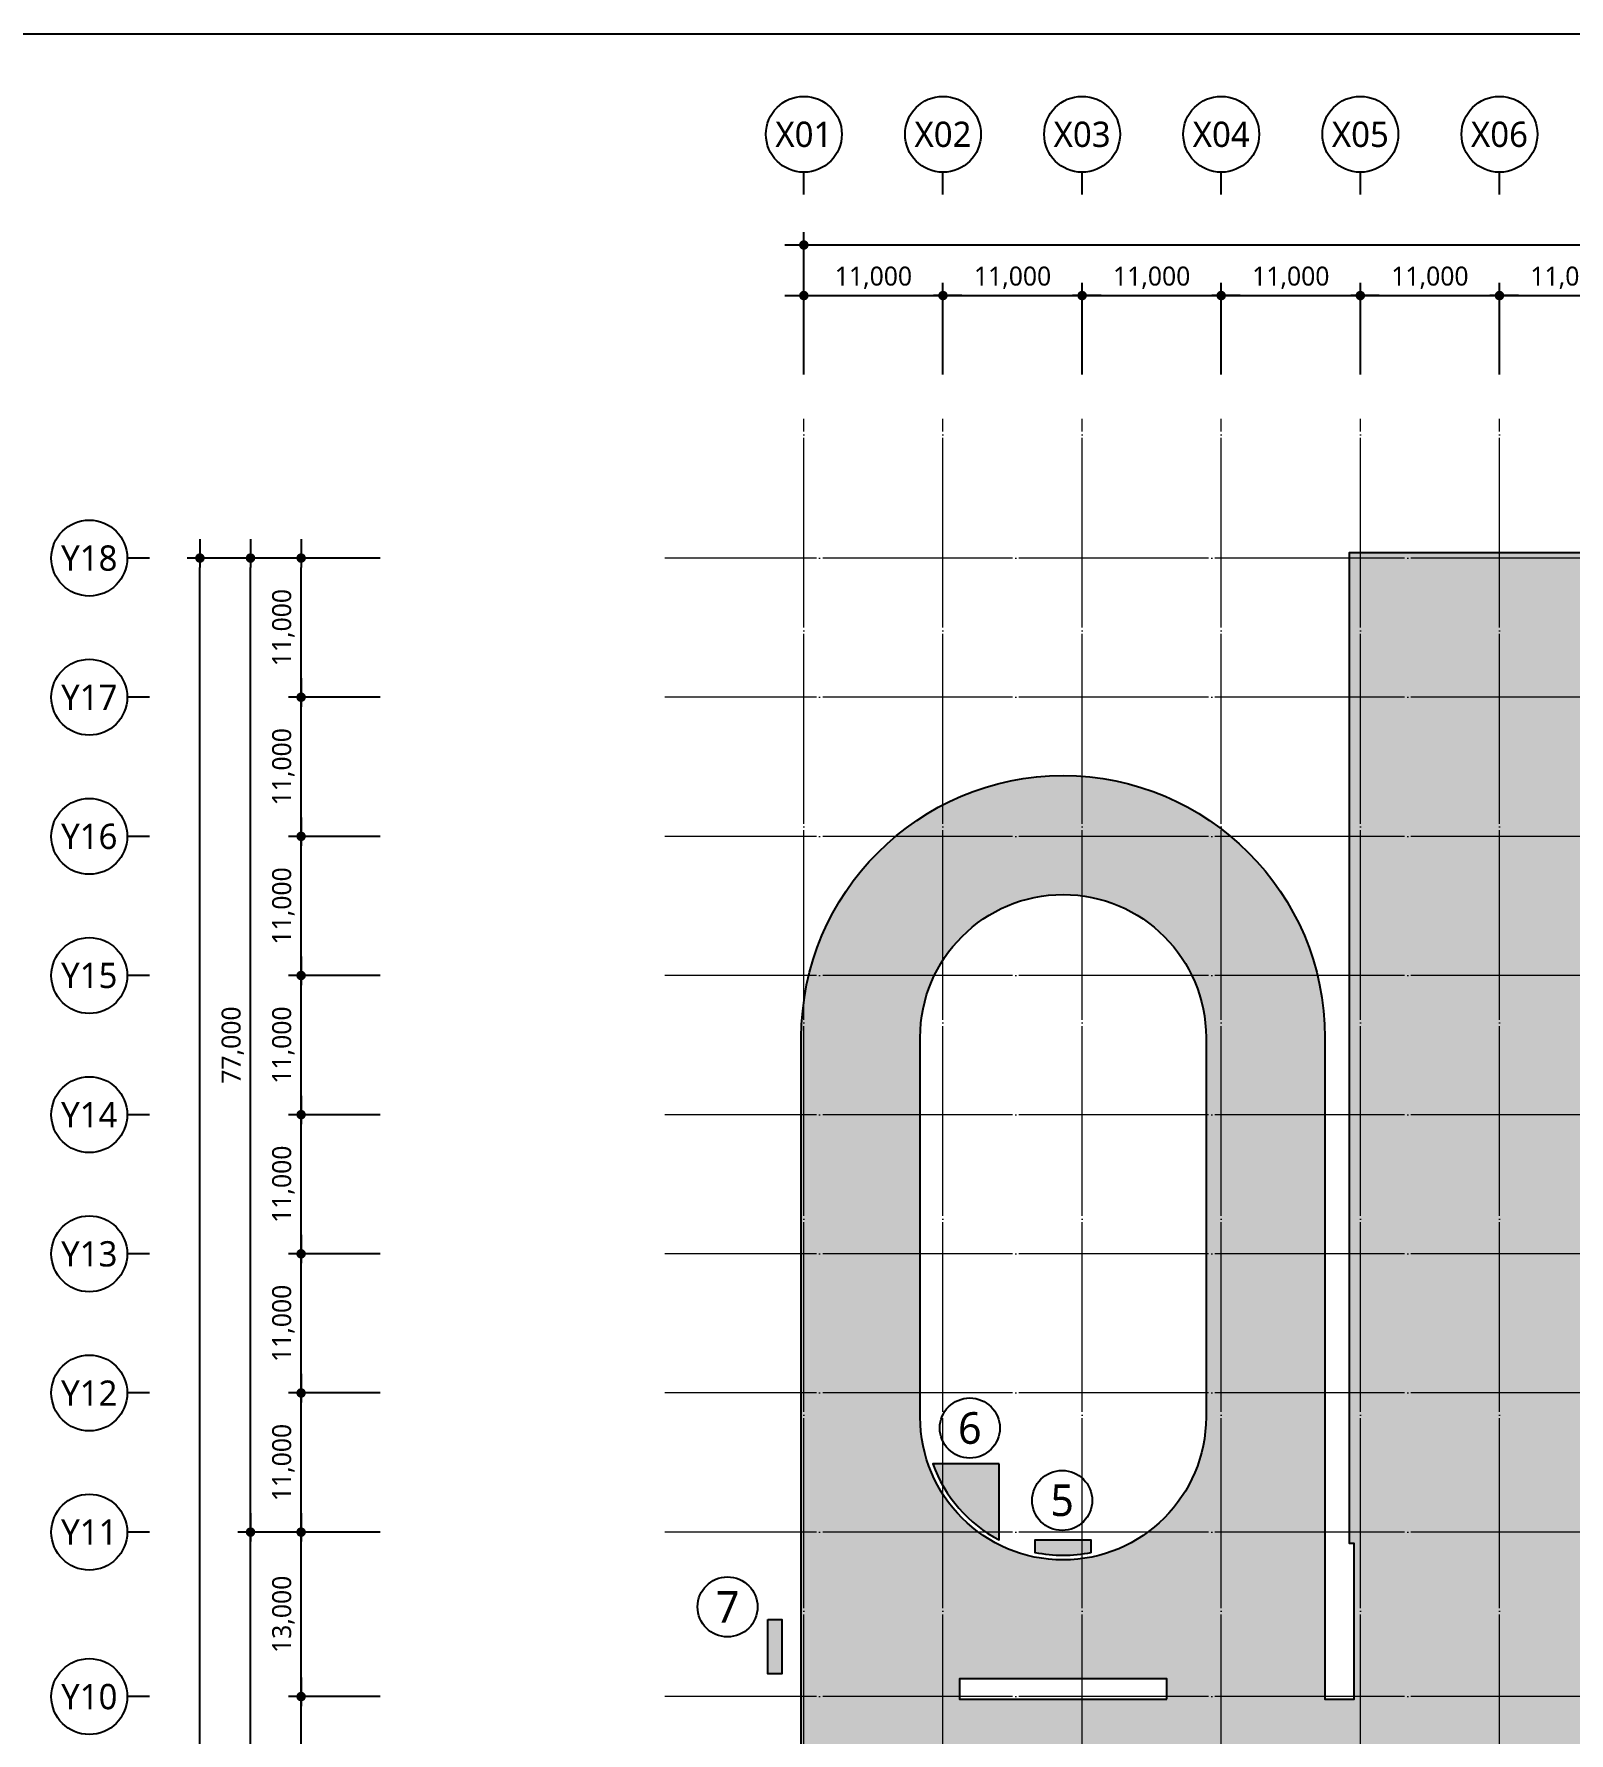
# Model space of a CAD drawing. Header units: millimetres. Extents: x 1877297 to 3504506, y 1389503 to 1925703.
# Drawn here: x 3093044 to 3214415, y 1523292 to 1657603 of the extents above; entities that cross this region are included whole.
import ezdxf
from ezdxf.enums import TextEntityAlignment as Align

# ---------------------------------------------------------------- set-up
doc = ezdxf.new("R2010")
doc.units = ezdxf.units.MM
doc.header["$LTSCALE"] = 5
doc.header["$MEASUREMENT"] = 0
doc.header["$PDSIZE"] = -10
doc.linetypes.add('CEN', pattern=[62, 60, -1, 0, -1])
doc.layers.get('0').update_dxf_attribs({"linetype": 'CONTINUOUS'})
doc.layers.get('Defpoints').update_dxf_attribs({"color": 153, "linetype": 'CONTINUOUS'})
for name, color, linetype, lineweight in [('A-AREA-LIN1', 4, 'CONTINUOUS', 25), ('A-AXIS-BUBL', 7, 'CONTINUOUS', 25), ('A-AXIS-LINE', 1, 'CEN', 15), ('A-DIMS', 7, 'CONTINUOUS', 25), ('A-XXXX-HATC', 8, 'CONTINUOUS', 18), ('A-XXXX-TABL', 7, 'CONTINUOUS', 25), ('A-XXXX-TXT2', 3, 'CONTINUOUS', 25)]:
    doc.layers.add(name, color=color, linetype=linetype, lineweight=lineweight)
doc.layers.add('AA-AREA', color=7, linetype='CONTINUOUS')
doc.styles.add('HY울릉도L', font='')
doc.styles.add('맑은고딕', font='malgun.ttf')
doc.styles.get('HY울릉도L').set_extended_font_data('HYwulM')
doc.dimstyles.new('CDIM', dxfattribs={"dimtxt": 3, "dimasz": 1.5, "dimexe": 2, "dimexo": 1, "dimgap": 1, "dimtad": 1, "dimdec": 0, "dimrnd": 0.5, "dimzin": 0, "dimdsep": 32, "dimlunit": 6, "dimtxsty": 'HY울릉도L', "dimblk1": '_CIDOT', "dimblk2": '_CIDOT', "dimsah": 1, "dimcen": 5.5, "dimclrd": 2, "dimclre": 2, "dimclrt": 7, "dimadec": 0, "dimazin": 0, "dimtfac": 1, "dimtdec": 0, "dimtix": 1, "dimtmove": 2, "dimatfit": 1, "dimldrblk": '_CIDOT', "dimfxl": 1, "dimtolj": 1, "dimtzin": 0, "dimlwd": -1, "dimarcsym": 0})

# ---------------------------------------------------------------- blocks, each defined once
blk = doc.blocks.new('_CIDOT')
at = {"color": 0, "linetype": 'ByBlock'}
blk.add_line((2, 0), (-1, 0), dxfattribs=at)
at = {"color": 0, "linetype": 'ByBlock', "const_width": 0.5}
blk.add_lwpolyline([(-0.25, 0, 1), (0.25, 0, 1)], format="xyb", close=True, dxfattribs=at)
blk = doc.blocks.new('*D10')
at = {"layer": 'A-DIMS', "lineweight": -2, "transparency": 16777216}
for p, q in [((93193.01261149626, 151120.5923964353), (85943.01261139475, 151120.5923964353)), ((93193.01261147764, 135120.5923964353), (85943.01261139475, 135120.5923964353))]:
    blk.add_line(p, q, dxfattribs=at)
at = {"layer": 'A-DIMS', "transparency": 16777216}
blk.add_line((86943.01261139475, 135870.5923964353), (86943.01261139475, 150370.5923964353), dxfattribs=at)
at = {"layer": 'Defpoints', "color": 0, "transparency": 16777216}
for p in [(86943.01261139475, 151120.5923964353), (93693.01261149626, 151120.5923964353), (93693.01261147764, 135120.5923964353)]:
    blk.add_point(p, dxfattribs=at)
at = {"layer": 'A-DIMS', "transparency": 16777216, "xscale": 750, "yscale": 750, "zscale": 750}
for p, rotation in [((86943.01261139475, 151120.5923964353), 90), ((86943.01261139475, 135120.5923964353), 270)]:
    blk.add_blockref('_CIDOT', p, dxfattribs=dict(at, rotation=rotation))
at = {"layer": 'A-DIMS', "color": 3, "transparency": 16777216, "insert": (85538.12130704691, 143120.5923964354), "char_height": 1500, "attachment_point": 5, "rotation": 90, "style": '맑은고딕'}
blk.add_mtext('\\A1;16,000', dxfattribs=at)
blk = doc.blocks.new('*D11')
at = {"layer": 'A-DIMS', "lineweight": -2, "transparency": 16777216}
for p, q in [((93193.01261137612, 164120.5923964353), (85943.01261127461, 164120.5923964353)), ((93193.01261149626, 151120.5923964353), (85943.0126112746, 151120.5923964353))]:
    blk.add_line(p, q, dxfattribs=at)
at = {"layer": 'A-DIMS', "transparency": 16777216}
blk.add_line((86943.0126112746, 151870.5923964353), (86943.0126112746, 163370.5923964353), dxfattribs=at)
at = {"layer": 'Defpoints', "color": 0, "transparency": 16777216}
for p in [(86943.01261127461, 164120.5923964353), (93693.01261137612, 164120.5923964353), (93693.01261149626, 151120.5923964353)]:
    blk.add_point(p, dxfattribs=at)
at = {"layer": 'A-DIMS', "transparency": 16777216, "xscale": 750, "yscale": 750, "zscale": 750}
for p, rotation in [((86943.01261127461, 164120.5923964353), 90), ((86943.0126112746, 151120.5923964353), 270)]:
    blk.add_blockref('_CIDOT', p, dxfattribs=dict(at, rotation=rotation))
at = {"layer": 'A-DIMS', "color": 3, "transparency": 16777216, "insert": (85538.12130692675, 157620.5923964354), "char_height": 1500, "attachment_point": 5, "rotation": 90, "style": '맑은고딕'}
blk.add_mtext('\\A1;13,000', dxfattribs=at)
blk = doc.blocks.new('*D12')
at = {"layer": 'A-DIMS', "lineweight": -2, "transparency": 16777216}
for p, q in [((93193.01261139475, 175120.5923964353), (85943.01261129323, 175120.5923964353)), ((93193.01261137612, 164120.5923964353), (85943.01261129323, 164120.5923964353))]:
    blk.add_line(p, q, dxfattribs=at)
at = {"layer": 'A-DIMS', "transparency": 16777216}
blk.add_line((86943.01261129323, 164870.5923964353), (86943.01261129323, 174370.5923964353), dxfattribs=at)
at = {"layer": 'Defpoints', "color": 0, "transparency": 16777216}
for p in [(86943.01261129323, 175120.5923964353), (93693.01261139475, 175120.5923964353), (93693.01261137612, 164120.5923964353)]:
    blk.add_point(p, dxfattribs=at)
at = {"layer": 'A-DIMS', "transparency": 16777216, "xscale": 750, "yscale": 750, "zscale": 750}
for p, rotation in [((86943.01261129323, 175120.5923964353), 90), ((86943.01261129323, 164120.5923964353), 270)]:
    blk.add_blockref('_CIDOT', p, dxfattribs=dict(at, rotation=rotation))
at = {"layer": 'A-DIMS', "color": 3, "transparency": 16777216, "insert": (85538.12130694538, 169620.5923964354), "char_height": 1500, "attachment_point": 5, "rotation": 90, "style": '맑은고딕'}
blk.add_mtext('\\A1;11,000', dxfattribs=at)
blk = doc.blocks.new('*D13')
at = {"layer": 'A-DIMS', "lineweight": -2, "transparency": 16777216}
for p, q in [((93193.01261141337, 186120.5923964353), (85943.01261131186, 186120.5923964353)), ((93193.01261139475, 175120.5923964353), (85943.01261131186, 175120.5923964353))]:
    blk.add_line(p, q, dxfattribs=at)
at = {"layer": 'A-DIMS', "transparency": 16777216}
blk.add_line((86943.01261131186, 175870.5923964353), (86943.01261131186, 185370.5923964353), dxfattribs=at)
at = {"layer": 'Defpoints', "color": 0, "transparency": 16777216}
for p in [(86943.01261131186, 186120.5923964353), (93693.01261141337, 186120.5923964353), (93693.01261139475, 175120.5923964353)]:
    blk.add_point(p, dxfattribs=at)
at = {"layer": 'A-DIMS', "transparency": 16777216, "xscale": 750, "yscale": 750, "zscale": 750}
for p, rotation in [((86943.01261131186, 186120.5923964353), 90), ((86943.01261131186, 175120.5923964353), 270)]:
    blk.add_blockref('_CIDOT', p, dxfattribs=dict(at, rotation=rotation))
at = {"layer": 'A-DIMS', "color": 3, "transparency": 16777216, "insert": (85538.121306964, 180620.5923964354), "char_height": 1500, "attachment_point": 5, "rotation": 90, "style": '맑은고딕'}
blk.add_mtext('\\A1;11,000', dxfattribs=at)
blk = doc.blocks.new('*D14')
at = {"layer": 'A-DIMS', "lineweight": -2, "transparency": 16777216}
for p, q in [((93193.01261139475, 197120.5923964353), (85943.01261129323, 197120.5923964353)), ((93193.01261137612, 186120.5923964353), (85943.01261129323, 186120.5923964353))]:
    blk.add_line(p, q, dxfattribs=at)
at = {"layer": 'A-DIMS', "transparency": 16777216}
blk.add_line((86943.01261129323, 186870.5923964353), (86943.01261129323, 196370.5923964353), dxfattribs=at)
at = {"layer": 'Defpoints', "color": 0, "transparency": 16777216}
for p in [(86943.01261129323, 197120.5923964353), (93693.01261139475, 197120.5923964353), (93693.01261137612, 186120.5923964353)]:
    blk.add_point(p, dxfattribs=at)
at = {"layer": 'A-DIMS', "transparency": 16777216, "xscale": 750, "yscale": 750, "zscale": 750}
for p, rotation in [((86943.01261129323, 197120.5923964353), 90), ((86943.01261129323, 186120.5923964353), 270)]:
    blk.add_blockref('_CIDOT', p, dxfattribs=dict(at, rotation=rotation))
at = {"layer": 'A-DIMS', "color": 3, "transparency": 16777216, "insert": (85538.12130694538, 191620.5923964354), "char_height": 1500, "attachment_point": 5, "rotation": 90, "style": '맑은고딕'}
blk.add_mtext('\\A1;11,000', dxfattribs=at)
blk = doc.blocks.new('*D15')
at = {"layer": 'A-DIMS', "lineweight": -2, "transparency": 16777216}
for p, q in [((93193.01261141337, 208120.5923964353), (85943.01261131186, 208120.5923964353)), ((93193.01261139475, 197120.5923964353), (85943.01261131186, 197120.5923964353))]:
    blk.add_line(p, q, dxfattribs=at)
at = {"layer": 'A-DIMS', "transparency": 16777216}
blk.add_line((86943.01261131186, 197870.5923964353), (86943.01261131186, 207370.5923964353), dxfattribs=at)
at = {"layer": 'Defpoints', "color": 0, "transparency": 16777216}
for p in [(86943.01261131186, 208120.5923964353), (93693.01261141337, 208120.5923964353), (93693.01261139475, 197120.5923964353)]:
    blk.add_point(p, dxfattribs=at)
at = {"layer": 'A-DIMS', "transparency": 16777216, "xscale": 750, "yscale": 750, "zscale": 750}
for p, rotation in [((86943.01261131186, 208120.5923964353), 90), ((86943.01261131186, 197120.5923964353), 270)]:
    blk.add_blockref('_CIDOT', p, dxfattribs=dict(at, rotation=rotation))
at = {"layer": 'A-DIMS', "color": 3, "transparency": 16777216, "insert": (85538.121306964, 202620.5923964354), "char_height": 1500, "attachment_point": 5, "rotation": 90, "style": '맑은고딕'}
blk.add_mtext('\\A1;11,000', dxfattribs=at)
blk = doc.blocks.new('*D16')
at = {"layer": 'A-DIMS', "lineweight": -2, "transparency": 16777216}
for p, q in [((93193.012611432, 219120.5923964353), (85943.01261133049, 219120.5923964353)), ((93193.01261141337, 208120.5923964353), (85943.01261133049, 208120.5923964353))]:
    blk.add_line(p, q, dxfattribs=at)
at = {"layer": 'A-DIMS', "transparency": 16777216}
blk.add_line((86943.01261133049, 208870.5923964353), (86943.01261133049, 218370.5923964353), dxfattribs=at)
at = {"layer": 'Defpoints', "color": 0, "transparency": 16777216}
for p in [(86943.01261133049, 219120.5923964353), (93693.012611432, 219120.5923964353), (93693.01261141337, 208120.5923964353)]:
    blk.add_point(p, dxfattribs=at)
at = {"layer": 'A-DIMS', "transparency": 16777216, "xscale": 750, "yscale": 750, "zscale": 750}
for p, rotation in [((86943.01261133049, 219120.5923964353), 90), ((86943.01261133049, 208120.5923964353), 270)]:
    blk.add_blockref('_CIDOT', p, dxfattribs=dict(at, rotation=rotation))
at = {"layer": 'A-DIMS', "color": 3, "transparency": 16777216, "insert": (85538.12130698263, 213620.5923964354), "char_height": 1500, "attachment_point": 5, "rotation": 90, "style": '맑은고딕'}
blk.add_mtext('\\A1;11,000', dxfattribs=at)
blk = doc.blocks.new('*D17')
at = {"layer": 'A-DIMS', "lineweight": -2, "transparency": 16777216}
for p, q in [((93193.01261141337, 230120.5923964353), (85943.01261131186, 230120.5923964353)), ((93193.01261139475, 219120.5923964353), (85943.01261131185, 219120.5923964353))]:
    blk.add_line(p, q, dxfattribs=at)
at = {"layer": 'A-DIMS', "transparency": 16777216}
blk.add_line((86943.01261131185, 219870.5923964353), (86943.01261131185, 229370.5923964353), dxfattribs=at)
at = {"layer": 'Defpoints', "color": 0, "transparency": 16777216}
for p in [(86943.01261131186, 230120.5923964353), (93693.01261141337, 230120.5923964353), (93693.01261139475, 219120.5923964353)]:
    blk.add_point(p, dxfattribs=at)
at = {"layer": 'A-DIMS', "transparency": 16777216, "xscale": 750, "yscale": 750, "zscale": 750}
for p, rotation in [((86943.01261131186, 230120.5923964353), 90), ((86943.01261131185, 219120.5923964353), 270)]:
    blk.add_blockref('_CIDOT', p, dxfattribs=dict(at, rotation=rotation))
at = {"layer": 'A-DIMS', "color": 3, "transparency": 16777216, "insert": (85538.12130696399, 224620.5923964354), "char_height": 1500, "attachment_point": 5, "rotation": 90, "style": '맑은고딕'}
blk.add_mtext('\\A1;11,000', dxfattribs=at)
blk = doc.blocks.new('*D18')
at = {"layer": 'A-DIMS', "lineweight": -2, "transparency": 16777216}
for p, q in [((93193.0126113575, 241120.5923964353), (85943.01261125598, 241120.5923964353)), ((93193.01261133887, 230120.5923964353), (85943.01261125598, 230120.5923964353))]:
    blk.add_line(p, q, dxfattribs=at)
at = {"layer": 'A-DIMS', "transparency": 16777216}
blk.add_line((86943.01261125598, 230870.5923964353), (86943.01261125598, 240370.5923964353), dxfattribs=at)
at = {"layer": 'Defpoints', "color": 0, "transparency": 16777216}
for p in [(86943.01261125598, 241120.5923964353), (93693.0126113575, 241120.5923964353), (93693.01261133887, 230120.5923964353)]:
    blk.add_point(p, dxfattribs=at)
at = {"layer": 'A-DIMS', "transparency": 16777216, "xscale": 750, "yscale": 750, "zscale": 750}
for p, rotation in [((86943.01261125598, 241120.5923964353), 90), ((86943.01261125598, 230120.5923964353), 270)]:
    blk.add_blockref('_CIDOT', p, dxfattribs=dict(at, rotation=rotation))
at = {"layer": 'A-DIMS', "color": 3, "transparency": 16777216, "insert": (85538.12130690811, 235620.5923964354), "char_height": 1500, "attachment_point": 5, "rotation": 90, "style": '맑은고딕'}
blk.add_mtext('\\A1;11,000', dxfattribs=at)
blk = doc.blocks.new('*D20')
at = {"layer": 'A-DIMS', "lineweight": -2, "transparency": 16777216}
for p, q in [((93193.0126113575, 241120.5923964353), (77943.0126113575, 241120.5923964353)), ((93193.01261144038, 45120.59239643509), (77943.01261135745, 45120.5923964351))]:
    blk.add_line(p, q, dxfattribs=at)
at = {"layer": 'A-DIMS', "transparency": 16777216}
blk.add_line((78943.01261135745, 45870.5923964351), (78943.0126113575, 240370.5923964353), dxfattribs=at)
at = {"layer": 'Defpoints', "color": 0, "transparency": 16777216}
for p in [(78943.0126113575, 241120.5923964353), (93693.0126113575, 241120.5923964353), (93693.01261144038, 45120.59239643509)]:
    blk.add_point(p, dxfattribs=at)
at = {"layer": 'A-DIMS', "transparency": 16777216, "xscale": 750, "yscale": 750, "zscale": 750}
for p, rotation in [((78943.0126113575, 241120.5923964353), 90), ((78943.01261135745, 45120.5923964351), 270)]:
    blk.add_blockref('_CIDOT', p, dxfattribs=dict(at, rotation=rotation))
at = {"layer": 'A-DIMS', "color": 3, "transparency": 16777216, "insert": (77538.12130700963, 143120.5923964352), "char_height": 1500, "attachment_point": 5, "rotation": 90, "style": '맑은고딕'}
blk.add_mtext('\\A1;196,000', dxfattribs=at)
blk = doc.blocks.new('*D22')
at = {"layer": 'A-DIMS', "lineweight": -2, "transparency": 16777216}
for p, q in [((93193.01261147764, 164120.5923964353), (81943.01261137612, 164120.5923964353)), ((93193.01261143293, 122120.5923964353), (81943.0126113761, 122120.5923964353))]:
    blk.add_line(p, q, dxfattribs=at)
at = {"layer": 'A-DIMS', "transparency": 16777216}
blk.add_line((82943.0126113761, 122870.5923964353), (82943.0126113761, 163370.5923964353), dxfattribs=at)
at = {"layer": 'Defpoints', "color": 0, "transparency": 16777216}
for p in [(82943.01261137612, 164120.5923964353), (93693.01261147764, 164120.5923964353), (93693.01261143293, 122120.5923964353)]:
    blk.add_point(p, dxfattribs=at)
at = {"layer": 'A-DIMS', "transparency": 16777216, "xscale": 750, "yscale": 750, "zscale": 750}
for p, rotation in [((82943.01261137612, 164120.5923964353), 90), ((82943.0126113761, 122120.5923964353), 270)]:
    blk.add_blockref('_CIDOT', p, dxfattribs=dict(at, rotation=rotation))
at = {"layer": 'A-DIMS', "color": 3, "transparency": 16777216, "insert": (81542.19739398478, 143120.5923964354), "char_height": 1500, "attachment_point": 5, "rotation": 90, "style": '맑은고딕'}
blk.add_mtext('\\A1;42,000', dxfattribs=at)
blk = doc.blocks.new('*D23')
at = {"layer": 'A-DIMS', "lineweight": -2, "transparency": 16777216}
for p, q in [((93193.0126113575, 241120.5923964353), (81943.01261129323, 241120.5923964353)), ((93193.01261135004, 164120.5923964353), (81943.01261129322, 164120.5923964353))]:
    blk.add_line(p, q, dxfattribs=at)
at = {"layer": 'A-DIMS', "transparency": 16777216}
blk.add_line((82943.01261129322, 164870.5923964353), (82943.01261129323, 240370.5923964353), dxfattribs=at)
at = {"layer": 'Defpoints', "color": 0, "transparency": 16777216}
for p in [(82943.01261129323, 241120.5923964353), (93693.0126113575, 241120.5923964353), (93693.01261135004, 164120.5923964353)]:
    blk.add_point(p, dxfattribs=at)
at = {"layer": 'A-DIMS', "transparency": 16777216, "xscale": 750, "yscale": 750, "zscale": 750}
for p, rotation in [((82943.01261129323, 241120.5923964353), 90), ((82943.01261129322, 164120.5923964353), 270)]:
    blk.add_blockref('_CIDOT', p, dxfattribs=dict(at, rotation=rotation))
at = {"layer": 'A-DIMS', "color": 3, "transparency": 16777216, "insert": (81542.19739390188, 202620.5923964354), "char_height": 1500, "attachment_point": 5, "rotation": 90, "style": '맑은고딕'}
blk.add_mtext('\\A1;77,000', dxfattribs=at)
blk = doc.blocks.new('*D24')
at = {"layer": 'A-DIMS', "lineweight": -2, "transparency": 16777216}
for p, q in [((148693.0126114404, 255620.5923965098), (148693.0126114404, 262870.5923964344)), ((159693.0126114404, 255620.5923964912), (159693.0126114404, 262870.5923964344))]:
    blk.add_line(p, q, dxfattribs=at)
at = {"layer": 'A-DIMS', "transparency": 16777216}
blk.add_line((149443.0126114404, 261870.5923964344), (158943.0126114404, 261870.5923964344), dxfattribs=at)
at = {"layer": 'Defpoints', "color": 0, "transparency": 16777216}
for p in [(159693.0126114404, 261870.5923964344), (148693.0126114404, 255120.5923965098), (159693.0126114404, 255120.5923964912)]:
    blk.add_point(p, dxfattribs=at)
at = {"layer": 'A-DIMS', "transparency": 16777216, "xscale": 750, "yscale": 750, "zscale": 750, "rotation": 180}
blk.add_blockref('_CIDOT', (148693.0126114404, 261870.5923964344), dxfattribs=at)
at = {"layer": 'A-DIMS', "transparency": 16777216, "xscale": 750, "yscale": 750, "zscale": 750}
blk.add_blockref('_CIDOT', (159693.0126114404, 261870.5923964344), dxfattribs=at)
at = {"layer": 'A-DIMS', "color": 3, "transparency": 16777216, "insert": (154193.0126114404, 263275.4837007822), "char_height": 1500, "attachment_point": 5, "style": '맑은고딕'}
blk.add_mtext('\\A1;11,000', dxfattribs=at)
blk = doc.blocks.new('*D25')
at = {"layer": 'A-DIMS', "lineweight": -2, "transparency": 16777216}
for p, q in [((159693.0126114404, 255620.5923964912), (159693.0126114404, 262870.5923964158)), ((170693.0126114404, 255620.5923964726), (170693.0126114404, 262870.5923964158))]:
    blk.add_line(p, q, dxfattribs=at)
at = {"layer": 'A-DIMS', "transparency": 16777216}
blk.add_line((160443.0126114404, 261870.5923964158), (169943.0126114404, 261870.5923964158), dxfattribs=at)
at = {"layer": 'Defpoints', "color": 0, "transparency": 16777216}
for p in [(170693.0126114404, 261870.5923964158), (159693.0126114404, 255120.5923964912), (170693.0126114404, 255120.5923964726)]:
    blk.add_point(p, dxfattribs=at)
at = {"layer": 'A-DIMS', "transparency": 16777216, "xscale": 750, "yscale": 750, "zscale": 750, "rotation": 180}
blk.add_blockref('_CIDOT', (159693.0126114404, 261870.5923964158), dxfattribs=at)
at = {"layer": 'A-DIMS', "transparency": 16777216, "xscale": 750, "yscale": 750, "zscale": 750}
blk.add_blockref('_CIDOT', (170693.0126114404, 261870.5923964158), dxfattribs=at)
at = {"layer": 'A-DIMS', "color": 3, "transparency": 16777216, "insert": (165193.0126114404, 263275.4837007636), "char_height": 1500, "attachment_point": 5, "style": '맑은고딕'}
blk.add_mtext('\\A1;11,000', dxfattribs=at)
blk = doc.blocks.new('*D26')
at = {"layer": 'A-DIMS', "lineweight": -2, "transparency": 16777216}
for p, q in [((170693.0126114404, 255620.5923965098), (170693.0126114404, 262870.5923964344)), ((181693.0126114404, 255620.5923964912), (181693.0126114404, 262870.5923964344))]:
    blk.add_line(p, q, dxfattribs=at)
at = {"layer": 'A-DIMS', "transparency": 16777216}
blk.add_line((171443.0126114404, 261870.5923964344), (180943.0126114404, 261870.5923964344), dxfattribs=at)
at = {"layer": 'Defpoints', "color": 0, "transparency": 16777216}
for p in [(181693.0126114404, 261870.5923964344), (170693.0126114404, 255120.5923965098), (181693.0126114404, 255120.5923964912)]:
    blk.add_point(p, dxfattribs=at)
at = {"layer": 'A-DIMS', "transparency": 16777216, "xscale": 750, "yscale": 750, "zscale": 750, "rotation": 180}
blk.add_blockref('_CIDOT', (170693.0126114404, 261870.5923964344), dxfattribs=at)
at = {"layer": 'A-DIMS', "transparency": 16777216, "xscale": 750, "yscale": 750, "zscale": 750}
blk.add_blockref('_CIDOT', (181693.0126114404, 261870.5923964344), dxfattribs=at)
at = {"layer": 'A-DIMS', "color": 3, "transparency": 16777216, "insert": (176193.0126114404, 263275.4837007822), "char_height": 1500, "attachment_point": 5, "style": '맑은고딕'}
blk.add_mtext('\\A1;11,000', dxfattribs=at)
blk = doc.blocks.new('*D27')
at = {"layer": 'A-DIMS', "lineweight": -2, "transparency": 16777216}
for p, q in [((181693.0126114404, 255620.5923965098), (181693.0126114404, 262870.5923964344)), ((192693.0126114404, 255620.5923964912), (192693.0126114404, 262870.5923964344))]:
    blk.add_line(p, q, dxfattribs=at)
at = {"layer": 'A-DIMS', "transparency": 16777216}
blk.add_line((182443.0126114404, 261870.5923964344), (191943.0126114404, 261870.5923964344), dxfattribs=at)
at = {"layer": 'Defpoints', "color": 0, "transparency": 16777216}
for p in [(192693.0126114404, 261870.5923964344), (181693.0126114404, 255120.5923965098), (192693.0126114404, 255120.5923964912)]:
    blk.add_point(p, dxfattribs=at)
at = {"layer": 'A-DIMS', "transparency": 16777216, "xscale": 750, "yscale": 750, "zscale": 750, "rotation": 180}
blk.add_blockref('_CIDOT', (181693.0126114404, 261870.5923964344), dxfattribs=at)
at = {"layer": 'A-DIMS', "transparency": 16777216, "xscale": 750, "yscale": 750, "zscale": 750}
blk.add_blockref('_CIDOT', (192693.0126114404, 261870.5923964344), dxfattribs=at)
at = {"layer": 'A-DIMS', "color": 3, "transparency": 16777216, "insert": (187193.0126114404, 263275.4837007822), "char_height": 1500, "attachment_point": 5, "style": '맑은고딕'}
blk.add_mtext('\\A1;11,000', dxfattribs=at)
blk = doc.blocks.new('*D37')
at = {"layer": 'A-DIMS', "lineweight": -2, "transparency": 16777216}
for p, q in [((126693.0126114404, 255620.5923965098), (126693.0126114404, 266870.5923965471)), ((302693.0126114404, 255620.5923965098), (302693.0126114404, 266870.5923965471))]:
    blk.add_line(p, q, dxfattribs=at)
at = {"layer": 'A-DIMS', "transparency": 16777216}
blk.add_line((127443.0126114404, 265870.5923965471), (301943.0126114404, 265870.5923965471), dxfattribs=at)
at = {"layer": 'Defpoints', "color": 0, "transparency": 16777216}
for p in [(302693.0126114404, 265870.5923965471), (126693.0126114404, 255120.5923965098), (302693.0126114404, 255120.5923965098)]:
    blk.add_point(p, dxfattribs=at)
at = {"layer": 'A-DIMS', "transparency": 16777216, "xscale": 750, "yscale": 750, "zscale": 750, "rotation": 180}
blk.add_blockref('_CIDOT', (126693.0126114404, 265870.5923965471), dxfattribs=at)
at = {"layer": 'A-DIMS', "transparency": 16777216, "xscale": 750, "yscale": 750, "zscale": 750}
blk.add_blockref('_CIDOT', (302693.0126114404, 265870.5923965471), dxfattribs=at)
at = {"layer": 'A-DIMS', "color": 3, "transparency": 16777216, "insert": (214693.0126114404, 267275.4837008949), "char_height": 1500, "attachment_point": 5, "style": '맑은고딕'}
blk.add_mtext('\\A1;176,000', dxfattribs=at)
blk = doc.blocks.new('*D39')
at = {"layer": 'A-DIMS', "lineweight": -2, "transparency": 16777216}
for p, q in [((126693.0126114404, 255620.5923965471), (126693.0126114404, 262870.5923964716)), ((137693.0126114404, 255620.5923965285), (137693.0126114404, 262870.5923964716))]:
    blk.add_line(p, q, dxfattribs=at)
at = {"layer": 'A-DIMS', "transparency": 16777216}
blk.add_line((127443.0126114404, 261870.5923964716), (136943.0126114404, 261870.5923964716), dxfattribs=at)
at = {"layer": 'Defpoints', "color": 0, "transparency": 16777216}
for p in [(137693.0126114404, 261870.5923964716), (126693.0126114404, 255120.5923965471), (137693.0126114404, 255120.5923965285)]:
    blk.add_point(p, dxfattribs=at)
at = {"layer": 'A-DIMS', "transparency": 16777216, "xscale": 750, "yscale": 750, "zscale": 750, "rotation": 180}
blk.add_blockref('_CIDOT', (126693.0126114404, 261870.5923964716), dxfattribs=at)
at = {"layer": 'A-DIMS', "transparency": 16777216, "xscale": 750, "yscale": 750, "zscale": 750}
blk.add_blockref('_CIDOT', (137693.0126114404, 261870.5923964716), dxfattribs=at)
at = {"layer": 'A-DIMS', "color": 3, "transparency": 16777216, "insert": (132193.0126114404, 263275.4837008195), "char_height": 1500, "attachment_point": 5, "style": '맑은고딕'}
blk.add_mtext('\\A1;11,000', dxfattribs=at)
blk = doc.blocks.new('*D40')
at = {"layer": 'A-DIMS', "lineweight": -2, "transparency": 16777216}
for p, q in [((137693.0126114404, 255620.5923965285), (137693.0126114404, 262870.592396453)), ((148693.0126114404, 255620.5923965098), (148693.0126114404, 262870.592396453))]:
    blk.add_line(p, q, dxfattribs=at)
at = {"layer": 'A-DIMS', "transparency": 16777216}
blk.add_line((138443.0126114404, 261870.592396453), (147943.0126114404, 261870.592396453), dxfattribs=at)
at = {"layer": 'Defpoints', "color": 0, "transparency": 16777216}
for p in [(148693.0126114404, 261870.592396453), (137693.0126114404, 255120.5923965285), (148693.0126114404, 255120.5923965098)]:
    blk.add_point(p, dxfattribs=at)
at = {"layer": 'A-DIMS', "transparency": 16777216, "xscale": 750, "yscale": 750, "zscale": 750, "rotation": 180}
blk.add_blockref('_CIDOT', (137693.0126114404, 261870.592396453), dxfattribs=at)
at = {"layer": 'A-DIMS', "transparency": 16777216, "xscale": 750, "yscale": 750, "zscale": 750}
blk.add_blockref('_CIDOT', (148693.0126114404, 261870.592396453), dxfattribs=at)
at = {"layer": 'A-DIMS', "color": 3, "transparency": 16777216, "insert": (143193.0126114404, 263275.4837008009), "char_height": 1500, "attachment_point": 5, "style": '맑은고딕'}
blk.add_mtext('\\A1;11,000', dxfattribs=at)
blk = doc.blocks.new('면적중심선')
at = {"layer": 'A-AXIS-LINE', "ltscale": 50}
for points in [[(676821.0833661966, 1781470.52258007), (676821.0833661966, 1999470.52258007)], [(687821.0833661966, 1781470.52258007), (687821.0833661966, 1999470.52258007)], [(698821.0833661966, 1781470.52258007), (698821.0833661966, 1999470.52258007)], [(709821.0833661966, 1781470.52258007), (709821.0833661966, 1999470.52258007)], [(720821.0833661966, 1781470.52258007), (720821.0833661966, 1999470.52258007)], [(731821.0833661966, 1781470.52258007), (731821.0833661966, 1999470.52258007)], [(863821.0833661964, 1988470.52258007), (665821.0833661966, 1988470.52258007)], [(863821.0833661964, 1977470.52258007), (665821.0833661966, 1977470.52258007)], [(863821.0833661964, 1966470.52258007), (665821.0833661966, 1966470.52258007)], [(863821.0833661964, 1955470.52258007), (665821.0833661966, 1955470.52258007)], [(863821.0833661964, 1944470.52258007), (665821.0833661966, 1944470.52258007)], [(863821.0833661964, 1933470.52258007), (665821.0833661966, 1933470.52258007)], [(863821.0833661964, 1922470.52258007), (665821.0833661966, 1922470.52258007)], [(863821.0833661964, 1911470.52258007), (665821.0833661966, 1911470.52258007)], [(863821.0833661964, 1898470.52258007), (665821.0833661966, 1898470.52258007)]]:
    blk.add_lwpolyline(points, dxfattribs=at)
blk = doc.blocks.new('DIM(210222)')
for p, q in [((126693.0126114404, 269870.5923965471), (126693.0126114404, 271620.5923965471)), ((137693.0126114404, 269870.5923965285), (137693.0126114404, 271620.5923965285)), ((148693.0126114404, 269870.5923965098), (148693.0126114404, 271620.5923965098)), ((159693.0126114404, 269870.5923965471), (159693.0126114404, 271620.5923965471)), ((170693.0126114404, 269870.5923965471), (170693.0126114404, 271620.5923965471)), ((181693.0126114404, 269870.5923965471), (181693.0126114404, 271620.5923965471)), ((74943.01261159964, 241120.5923964344), (73193.01261159964, 241120.5923964344)), ((74943.01261158101, 230120.5923964344), (73193.01261158101, 230120.5923964344)), ((74943.01261156239, 219120.5923964344), (73193.01261156239, 219120.5923964344)), ((74943.01261154376, 208120.5923964344), (73193.01261154376, 208120.5923964344)), ((74943.01261152513, 197120.5923964344), (73193.01261152513, 197120.5923964344)), ((74943.0126115065, 186120.5923964344), (73193.0126115065, 186120.5923964344)), ((74943.0126115065, 175120.5923964344), (73193.0126115065, 175120.5923964344)), ((74943.01261148788, 164120.5923964344), (73193.01261148788, 164120.5923964344)), ((74943.01261146925, 151120.5923964344), (73193.01261146925, 151120.5923964344))]:
    blk.add_line(p, q)
at = {"layer": 'A-AXIS-BUBL', "ltscale": 0.2}
for centre in [(126693.0126114404, 274620.5923965471), (137693.0126114404, 274620.5923965285), (148693.0126114404, 274620.5923965098), (159693.0126114404, 274620.5923965471), (170693.0126114404, 274620.5923965471), (181693.0126114404, 274620.5923965471), (70193.01261159964, 241120.5923964344), (70193.01261158101, 230120.5923964344), (70193.01261156239, 219120.5923964344), (70193.01261154376, 208120.5923964344), (70193.01261152513, 197120.5923964344), (70193.0126115065, 186120.5923964344), (70193.0126115065, 175120.5923964344), (70193.01261148788, 164120.5923964344), (70193.01261146925, 151120.5923964344)]:
    blk.add_circle(centre, 3000.000030000308, dxfattribs=at)
at = {"layer": 'A-XXXX-TXT2', "ltscale": 0.2, "style": '맑은고딕'}
for s, p in [('X01', (126693.0126114404, 274620.5923965471)), ('X02', (137693.0126114404, 274620.5923965285)), ('X03', (148693.0126114404, 274620.5923965098)), ('X04', (159693.0126114404, 274620.5923965471)), ('X05', (170693.0126114404, 274620.5923965471)), ('X06', (181693.0126114404, 274620.5923965471)), ('Y18', (70193.01261159964, 241120.5923964344)), ('Y17', (70193.01261158101, 230120.5923964344)), ('Y16', (70193.01261156239, 219120.5923964344)), ('Y15', (70193.01261154376, 208120.5923964344)), ('Y14', (70193.01261152513, 197120.5923964344)), ('Y13', (70193.0126115065, 186120.5923964344)), ('Y12', (70193.0126115065, 175120.5923964344)), ('Y11', (70193.01261148788, 164120.5923964344)), ('Y10', (70193.01261146925, 151120.5923964344))]:
    blk.add_text(s, height=2000.000020000205, dxfattribs=at).set_placement(p, align=Align.MIDDLE)
at = {"layer": 'A-DIMS'}
for p1, p2, distance, picture, middle in [((126693.0126114404, 255120.5923965098), (302693.0126114404, 255120.5923965098), 10750.000000037282, '*D37', (214693.0126114404, 267275.4837008949)), ((126693.0126114404, 255120.5923965471), (137693.0126114404, 255120.5923965285), 6749.999999943103, '*D39', (132193.0126114404, 263275.4837008195)), ((137693.0126114404, 255120.5923965285), (148693.0126114404, 255120.5923965098), 6749.99999994319, '*D40', (143193.0126114404, 263275.4837008009)), ((148693.0126114404, 255120.5923965098), (159693.0126114404, 255120.5923964912), 6749.99999994319, '*D24', (154193.0126114404, 263275.4837007822)), ((159693.0126114404, 255120.5923964912), (170693.0126114404, 255120.5923964726), 6749.99999994319, '*D25', (165193.0126114404, 263275.4837007636)), ((170693.0126114404, 255120.5923965098), (181693.0126114404, 255120.5923964912), 6749.99999994319, '*D26', (176193.0126114404, 263275.4837007822)), ((181693.0126114404, 255120.5923965098), (192693.0126114404, 255120.5923964912), 6749.99999994319, '*D27', (187193.0126114404, 263275.4837007822)), ((93693.01261144038, 45120.59239643509), (93693.0126113575, 241120.5923964353), 14750.000000000002, '*D20', (77538.12130700963, 143120.5923964352)), ((93693.01261135004, 164120.5923964353), (93693.0126113575, 241120.5923964353), 10750.000000064261, '*D23', (81542.19739390188, 202620.5923964354)), ((93693.01261133887, 230120.5923964353), (93693.0126113575, 241120.5923964353), 6750.000000101515, '*D18', (85538.12130690811, 235620.5923964354)), ((93693.01261139475, 219120.5923964353), (93693.01261141337, 230120.5923964353), 6750.000000101515, '*D17', (85538.12130696399, 224620.5923964354)), ((93693.01261141337, 208120.5923964353), (93693.012611432, 219120.5923964353), 6750.000000101515, '*D16', (85538.12130698263, 213620.5923964354)), ((93693.01261139475, 197120.5923964353), (93693.01261141337, 208120.5923964353), 6750.000000101515, '*D15', (85538.121306964, 202620.5923964354)), ((93693.01261137612, 186120.5923964353), (93693.01261139475, 197120.5923964353), 6750.000000101515, '*D14', (85538.12130694538, 191620.5923964354)), ((93693.01261139475, 175120.5923964353), (93693.01261141337, 186120.5923964353), 6750.000000101515, '*D13', (85538.121306964, 180620.5923964354)), ((93693.01261137612, 164120.5923964353), (93693.01261139475, 175120.5923964353), 6750.000000101515, '*D12', (85538.12130694538, 169620.5923964354)), ((93693.01261143293, 122120.5923964353), (93693.01261147764, 164120.5923964353), 10750.000000101514, '*D22', (81542.19739398478, 143120.5923964354)), ((93693.01261149626, 151120.5923964353), (93693.01261137612, 164120.5923964353), 6750.000000101513, '*D11', (85538.12130692675, 157620.5923964354)), ((93693.01261147764, 135120.5923964353), (93693.01261149626, 151120.5923964353), 6750.000000101514, '*D10', (85538.12130704691, 143120.5923964354))]:
    dim = blk.add_aligned_dim(p1=p1, p2=p2, distance=distance, dimstyle='CDIM', override={"dimscale": 500, "dimtxsty": '맑은고딕', "dimclrd": 256, "dimclre": 256, "dimclrt": 3}, dxfattribs=at)
    dim.commit()
    dim.dimension.update_dxf_attribs({"geometry": picture, "text_midpoint": middle})

msp = doc.modelspace()

# ---------------------------------------------------------------- hatches: boundary and pattern name
at = {"layer": 'A-XXXX-HATC'}
h = msp.add_hatch(color=256, dxfattribs=at)
h.dxf.hatch_style = 1
h.paths.add_polyline_path([(3332915.057784494, 1534948.42288274), (3330365.057784521, 1534948.42288274), (3330365.057784521, 1616623.42288274), (3197065.057784521, 1616623.42288274), (3197065.057784521, 1538273.42288274), (3197415.057784494, 1538273.42288274), (3197415.057784494, 1525973.42288274), (3195115.057784494, 1525973.42288274), (3195115.057784494, 1578273.42288274, 0.4142135623730952), (3174415.057784494, 1598973.42288274, 0.4142135623730955), (3153715.057784494, 1578273.42288274), (3153715.057784494, 1491873.422882739), (3153065.057784497, 1491873.42288274), (3153065.057784494, 1419323.42288274), (3286365.057784494, 1419323.42288274), (3286365.057784494, 1497673.42288274), (3286015.057784494, 1497673.42288274), (3286015.057784494, 1509973.42288274), (3288315.057784494, 1509973.42288274), (3288315.057784494, 1457673.42288274, 0.4142135623730951), (3309015.057784494, 1436973.42288274, 0.4142135623730955), (3329715.057784494, 1457673.42288274), (3329715.057784494, 1526673.42288274), (3331715.057784494, 1526673.42288274), (3332915.057784494, 1530673.42288274)])
h.paths.add_polyline_path([(3300815.057784494, 1509973.42288274), (3317215.057784494, 1509973.42288274), (3317215.057784494, 1508373.42288274), (3300815.057784494, 1508373.42288274)], flags=16)
h.paths.add_polyline_path([(3309015.057784494, 1498973.42288274, -0.4142135623730892), (3320315.057784494, 1487673.42288274), (3320315.057784494, 1457673.42288274, -0.4142135623730955), (3309015.057784494, 1446373.42288274, -0.4142135623730951), (3297715.057784494, 1457673.42288274), (3297715.057784494, 1487673.42288274, -0.4142135623730966)], flags=16)
h.paths.add_polyline_path([(3174415.057784494, 1536973.42288274, -0.4142135623730892), (3163115.057784494, 1548273.42288274), (3163115.057784494, 1578273.42288274, -0.4142135623730955), (3174415.057784494, 1589573.42288274, -0.4142135623730951), (3185715.057784494, 1578273.42288274), (3185715.057784494, 1548273.42288274, -0.4142135623730966)], flags=16)
h.paths.add_polyline_path([(3182615.057784494, 1527573.42288274), (3182615.057784494, 1525973.42288274), (3166215.057784494, 1525973.42288274), (3166215.057784494, 1527573.42288274)], flags=16)
h = msp.add_hatch(color=256, dxfattribs=at)
h.dxf.hatch_style = 1
edge = h.paths.add_edge_path()
edge.add_line((3308615.057784491, 1493173.422882739), (3308615.057784491, 1498616.114507746))
edge.add_arc((3309015.057784491, 1487673.422882741), 10949.99999999778, 92.0934622801793, 149.8488356830992)
edge.add_line((3299546.557375241, 1493173.42288274), (3308615.057784491, 1493173.422882739))
edge = h.paths.add_edge_path()
edge.add_line((3298065.057784494, 1472273.42288274), (3306315.057784494, 1472273.42288274))
edge.add_line((3306315.057784494, 1472273.42288274), (3306315.057784494, 1474473.42288274))
edge.add_line((3306315.057784494, 1474473.42288274), (3299215.057784494, 1474473.42288274))
edge.add_line((3299215.057784494, 1474473.42288274), (3299215.057784494, 1492558.348675424))
edge.add_arc((3309015.05778449, 1487673.422882744), 10949.99999999617, 153.5054973742774, 180.0000000000195)
edge.add_line((3298065.057784494, 1487673.42288274), (3298065.057784494, 1472273.42288274))
h.paths.add_polyline_path([(3312665.057784492, 1483373.42288274), (3309815.057784492, 1483373.42288274), (3309815.057784492, 1485073.42288274), (3312665.057784492, 1485073.42288274)])
h.paths.add_polyline_path([(3331265.057784491, 1507973.422882734), (3332365.057784515, 1507973.422882734), (3332365.057784515, 1503673.42288274), (3331265.057784491, 1503673.42288274)], flags=17)
h.paths.add_polyline_path([(3151065.05778447, 1532273.422882734), (3152165.057784494, 1532273.422882734), (3152165.057784494, 1527973.42288274), (3151065.05778447, 1527973.42288274)])
edge = h.paths.add_edge_path()
edge.add_line((3169365.057784494, 1544573.42288274), (3164109.11289817, 1544573.42288274))
edge.add_arc((3174415.057784496, 1548273.422882741), 10950.0000000002, 199.7489544673433, 242.5362571408828)
edge.add_line((3169365.057784494, 1538557.456641549), (3169365.057784494, 1544573.42288274))
edge = h.paths.add_edge_path()
edge.add_arc((3174415.057784494, 1548273.422882734), 10949.999999994, 258.40963198769873, 281.5903680122964, ccw=False)
edge.add_line((3172215.057784494, 1537546.703906278), (3172215.057784494, 1538573.42288274))
edge.add_line((3172215.057784494, 1538573.42288274), (3176615.057784494, 1538573.42288274))
edge.add_line((3176615.057784494, 1538573.42288274), (3176615.057784494, 1537546.703906277))

# ---------------------------------------------------------------- linework, layer by layer
at = {"layer": 'A-AREA-LIN1'}
for points in [[(3153715.057784494, 1491873.422882739), (3153715.057784494, 1578273.42288274, -0.4142135623730958), (3174415.057784494, 1598973.42288274, -0.4142135623730951), (3195115.057784494, 1578273.42288274), (3195115.057784494, 1525973.42288274), (3197415.057784494, 1525973.42288274), (3197415.057784494, 1538273.42288274), (3197065.057784521, 1538273.42288274), (3197065.057784521, 1616623.42288274), (3330365.057784521, 1616623.42288274), (3330365.057784521, 1534948.42288274), (3332915.057784494, 1534948.42288274), (3332915.057784494, 1530673.42288274), (3331715.057784494, 1526673.42288274), (3329715.057784494, 1526673.42288274), (3329715.057784494, 1457673.42288274, -0.4142135623730958)], [(3163115.057784494, 1548273.42288274), (3163115.057784494, 1578273.42288274, -0.4142135623730958), (3174415.057784494, 1589573.42288274, -0.4142135623730951), (3185715.057784494, 1578273.42288274), (3185715.057784494, 1548273.42288274, -0.4142135623730983), (3174415.057784494, 1536973.42288274, -0.4142135623730834), (3163115.057784494, 1548273.42288274, -1.000000000000022)]]:
    msp.add_lwpolyline(points, format="xyb", dxfattribs=at)
for points in [[(3169365.057784494, 1544573.42288274), (3164109.11289817, 1544573.42288274, 0.188894581619361), (3169365.057784494, 1538557.456641549)], [(3176615.057784494, 1537546.703906277, -0.1014913743352994), (3172215.057784494, 1537546.703906278), (3172215.057784494, 1538573.42288274), (3176615.057784494, 1538573.42288274)]]:
    msp.add_lwpolyline(points, format="xyb", close=True, dxfattribs=at)
msp.add_lwpolyline([(3151065.05778447, 1532273.422882734), (3152165.057784494, 1532273.422882734), (3152165.057784494, 1527973.42288274), (3151065.05778447, 1527973.42288274)], close=True, dxfattribs=at)
msp.add_lwpolyline([(3182615.057784494, 1525973.42288274), (3182615.057784494, 1527573.42288274), (3166215.057784494, 1527573.42288274), (3166215.057784494, 1525973.42288274), (3182615.057784494, 1525973.42288274)], dxfattribs=at)
at = {"layer": 'A-XXXX-TABL'}
msp.add_line((2717297.045132475, 1657602.830486119), (3436047.045197295, 1657602.830486119), dxfattribs=at)
at = {"layer": 'AA-AREA', "ltscale": 0.2}
for centre in [(3167037.555503692, 1547403.062097645), (3174338.617342617, 1541677.153106484), (3147883.876933593, 1533261.115477412)]:
    msp.add_circle(centre, 2373.076923076756, dxfattribs=at)

# ---------------------------------------------------------------- block references
for name, p in [('DIM(210222)', (3027222.045173082, 1375052.830486305)), ('면적중심선', (2477093.974418324, -372297.09969733))]:
    msp.add_blockref(name, p)

# ---------------------------------------------------------------- texts
at = {"layer": 'A-XXXX-TXT2', "style": '맑은고딕'}
for s, p in [('6', (3167037.555503692, 1547403.062097645)), ('5', (3174338.617342617, 1541677.153106484)), ('7', (3147883.876933593, 1533261.115477412))]:
    msp.add_text(s, height=2500, dxfattribs=at).set_placement(p, align=Align.MIDDLE)

doc.saveas('drawing.dxf')
